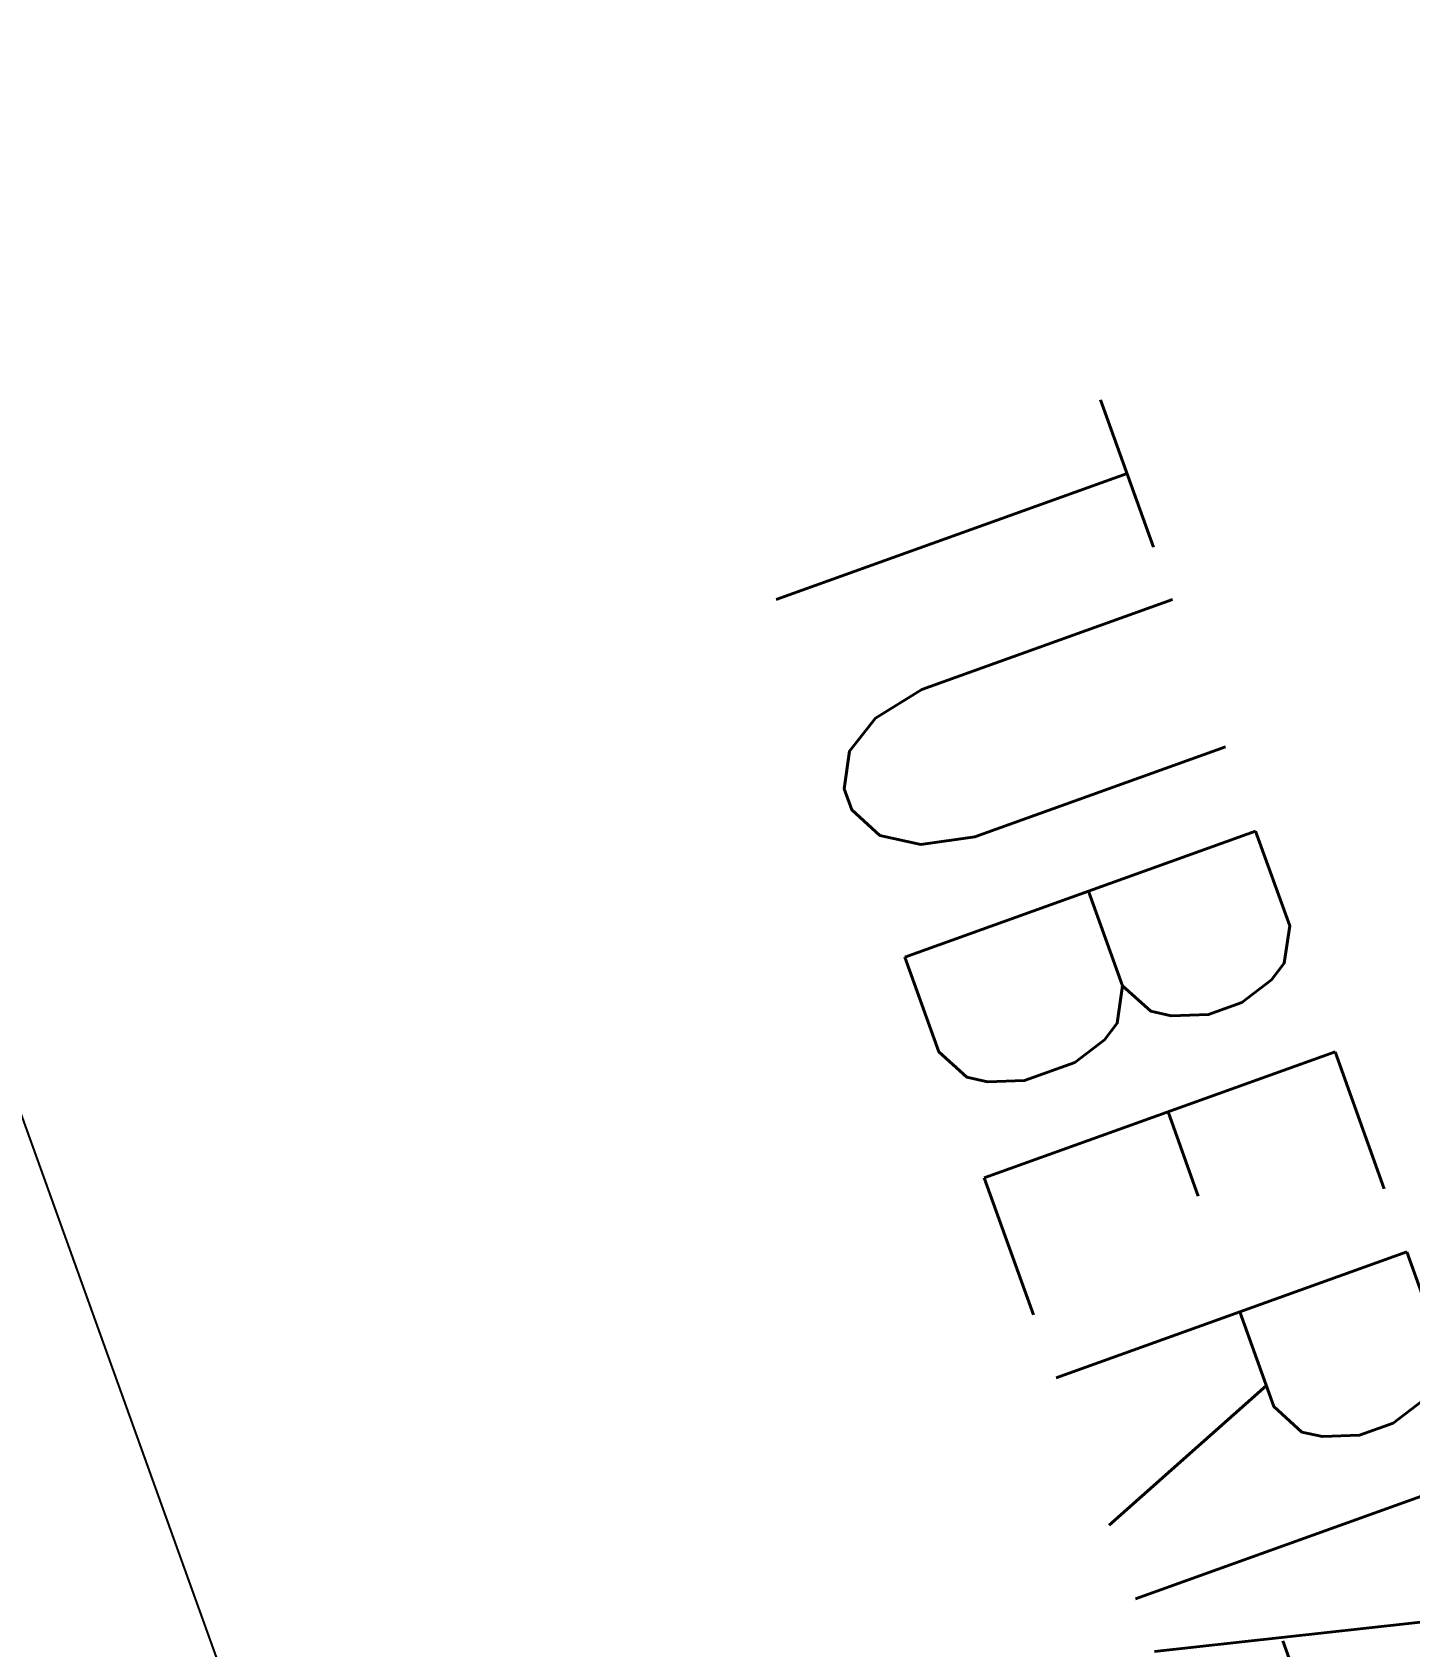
# Model space of a CAD drawing. Header units: millimetres. Extents: x 646993 to 648849, y 9708034 to 9709424.
# Drawn here: x 648239.7163 to 648239.9195, y 9709065.4955 to 9709065.7338 of the extents above; entities that cross this region are included whole.
import ezdxf

# ---------------------------------------------------------------- set-up
doc = ezdxf.new("R2010")
doc.units = ezdxf.units.MM
doc.header["$LTSCALE"] = 5
doc.header["$XCLIPFRAME"] = 2
doc.linetypes.add('TRAZO_Y_PUNTO', pattern=[1, 0.5, -0.25, 0, -0.25])
doc.layers.add('01-TEXTOS', color=4, linetype='Continuous')
doc.layers.add('CV-NORMALES', color=31, linetype='Continuous')
doc.styles.add('Tex40', font='romans.shx', dxfattribs={"width": 0.7, "height": 0.045})
doc.dimstyles.new('1_25', dxfattribs={"dimtxt": 0.055, "dimasz": 0.02, "dimexe": 0.015, "dimexo": 0, "dimgap": 0.0375, "dimtad": 1, "dimtoh": 1, "dimzin": 1, "dimdsep": 46, "dimtxsty": 'Tex40', "dimblk": 'DOT', "dimcen": 0, "dimdle": 0.0375, "dimclrd": 256, "dimclre": 256, "dimclrt": 4, "dimadec": 0, "dimazin": 1, "dimtfac": 1, "dimtix": 1, "dimtmove": 1, "dimatfit": 0, "dimldrblk": 'DOTSMALL', "dimfxl": 0.0015, "dimtfill": 1, "dimtolj": 1, "dimtzin": 0, "dimlwd": -1, "dimlwe": -1, "dimarcsym": 0})
picture_1 = doc.add_image_def('image1.jpg', size_in_pixel=(1920, 925))
picture_2 = doc.add_image_def('image2.ecw', size_in_pixel=(12715, 11262))

# ---------------------------------------------------------------- blocks, each defined once
blk = doc.blocks.new('DIGESTOR_CAMPAMENTOS')
at = {"color": 252, "linetype": 'TRAZO_Y_PUNTO', "ltscale": 0.03, "true_color": 0x939598}
blk.add_lwpolyline([(0, 1.18948), (0, -1.18948)], dxfattribs=at)
blk = doc.blocks.new('_Dot')
at = {"color": 0, "linetype": 'ByBlock', "lineweight": -2}
blk.add_line((-0.5, 0), (-1, 0), dxfattribs=at)
at = {"color": 0, "linetype": 'ByBlock', "const_width": 0.5}
blk.add_lwpolyline([(-0.25, 0, 1), (0.25, 0, 1)], format="xyb", close=True, dxfattribs=at)
blk = doc.blocks.new('A$C322dc3b0')
blk.add_blockref('DIGESTOR_CAMPAMENTOS', (14.41467, 6.70343))
at = {"layer": '01-TEXTOS', "annotation_type": 0, "has_hookline": 1, "hookline_direction": 0, "text_width": 0.65083}
blk.add_leader([(13.93113, 8.19908), (13.93113, 7.77901), (14.34979, 7.77901)], dimstyle='1_25', override={"dimgap": 0.0375, "dimtad": 1, "dimldrblk": 'Dot'}, dxfattribs=at)
at = {"layer": '01-TEXTOS', "color": 7, "insert": (15.04125, 7.8179), "char_height": 0.055, "width": 0.7079367, "attachment_point": 9, "style": 'Tex40', "bg_fill": 3, "box_fill_scale": 1.1, "bg_fill_color": 256, "bg_fill_true_color": 13158600, "bg_fill_transparency": 0}
blk.add_mtext('\\A1;TUBERÍA SOBRE MURO\\PPVC%%C63mm', dxfattribs=at)

msp = doc.modelspace()

# ---------------------------------------------------------------- linework, layer by layer
at = {"layer": 'CV-NORMALES', "color": 20, "true_color": 0xff5500, "elevation": 3.6}
msp.add_lwpolyline([(648239.20427, 9709079.97782), (648239.56618, 9709071.0023), (648240.00327, 9709059.76117), (648240.34796, 9709050.80651), (648240.51471, 9709046.38791)], dxfattribs=at)

# ---------------------------------------------------------------- pictures from other files: only their frames are drawn
image = msp.add_image(picture_1, insert=(646993.09661, 9708530.288), size_in_units=(1855.59534, 893.97171), dxfattribs=dict(fade=50))
image.dxf.flags = 7
image = msp.add_image(picture_2, insert=(647823.39485, 9708681.30213), size_in_units=(875.2561, 775.23666))
image.set_boundary_path([(137.73667, 7886.92885), (1284.78492, 10733.9487), (3099.51938, 10473.7959), (3279.44857, 11095.645), (4006.66218, 11005.7391), (8692.31693, 9222.60562), (8944.26677, 8222.4178), (12055.5415, 4873.4234), (10090.57365, 1684.48415), (7313.60376, 2638.1317), (6090.65687, 882.9792), (4284.08087, 967.60724), (2002.3378, 2453.29902), (3226.04798, 5547.79227), (776.62235, 6701.9577), (969.51194, 7416.59427), (137.73667, 7886.92885)])

# ---------------------------------------------------------------- next in the draw order: block references
at = {"rotation": 289.7679046147402}
msp.add_blockref('A$C322dc3b0', (648227.48577, 9709076.60035), dxfattribs=at)

doc.saveas('drawing.dxf')
